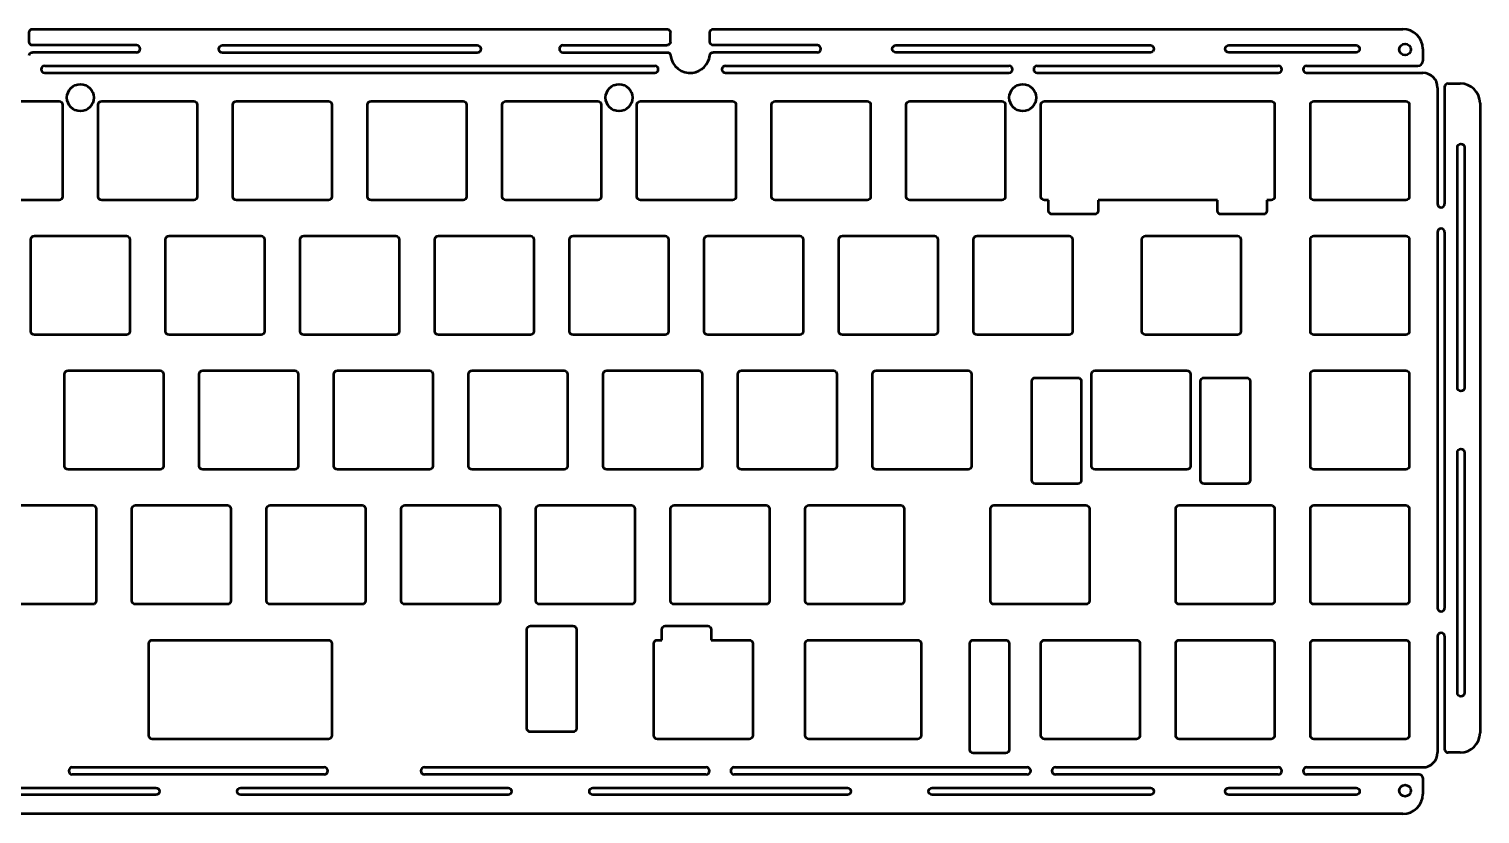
# Model space of a CAD drawing. Header units: millimetres. Extents: x 0 to 320, y 160 to 271.
# Drawn here: x 114.8 to 320, y 159.9 to 270.9 of the extents above; entities that cross this region are included whole.
import ezdxf

# ---------------------------------------------------------------- set-up
doc = ezdxf.new("R2010")
doc.units = ezdxf.units.MM
doc.header["$MEASUREMENT"] = 0
doc.layers.add('Layer 1', color=7, linetype='Continuous', lineweight=0)

# ---------------------------------------------------------------- blocks, each defined once
blk = doc.blocks.new('Block_0')
at = {"layer": 'Layer 1', "color": 7, "lineweight": 50}
for p, q in [((115.31, 270.93), (205.01, 270.93)), ((211.61, 270.93), (309.14, 270.93)), ((114.81, 269.13), (114.81, 270.43)), ((205.51, 269.13), (205.51, 270.43)), ((211.11, 269.13), (211.11, 270.43)), ((130.01, 267.63), (115.29, 267.63)), ((130.01, 268.63), (115.31, 268.63)), ((142.16, 268.63), (160.16, 268.63)), ((178.16, 267.57), (142.16, 267.57)), ((160.16, 268.63), (178.16, 268.63)), ((190.31, 268.63), (205.01, 268.63)), ((190.31, 267.63), (205.04, 267.63)), ((226.31, 267.63), (211.59, 267.63)), ((226.31, 268.63), (211.61, 268.63)), ((237.41, 268.63), (273.41, 268.63)), ((273.41, 267.63), (237.41, 267.63)), ((284.51, 268.63), (302.51, 268.63)), ((302.51, 267.63), (284.51, 267.63)), ((311.94, 268.13), (311.94, 266.43)), ((117.01, 265.73), (203.31, 265.73)), ((213.31, 265.73), (253.41, 265.73)), ((257.41, 265.73), (291.51, 265.73)), ((295.51, 265.73), (311.24, 265.73)), ((117.01, 264.73), (203.31, 264.73)), ((213.31, 264.73), (253.41, 264.73)), ((257.41, 264.73), (291.51, 264.73)), ((295.51, 264.73), (311.94, 264.73)), ((315.04, 262.73), (315.04, 246.21)), ((315.54, 263.23), (317.24, 263.23)), ((106.04, 260.73), (119.04, 260.73)), ((125.09, 260.73), (138.09, 260.73)), ((144.14, 260.73), (157.14, 260.73)), ((163.19, 260.73), (176.19, 260.73)), ((182.24, 260.73), (195.24, 260.73)), ((201.29, 260.73), (214.29, 260.73)), ((220.34, 260.73), (233.34, 260.73)), ((239.39, 260.73), (252.39, 260.73)), ((258.44, 260.73), (290.49, 260.73)), ((296.54, 260.73), (309.54, 260.73)), ((314.04, 262.63), (314.04, 246.21)), ((119.54, 260.23), (119.54, 247.23)), ((124.59, 247.23), (124.59, 260.23)), ((138.59, 260.23), (138.59, 247.23)), ((143.64, 247.23), (143.64, 260.23)), ((157.64, 260.23), (157.64, 247.23)), ((162.69, 247.23), (162.69, 260.23)), ((176.69, 260.23), (176.69, 247.23)), ((181.74, 247.23), (181.74, 260.23)), ((195.74, 260.23), (195.74, 247.23)), ((200.79, 247.23), (200.79, 260.23)), ((214.79, 260.23), (214.79, 247.23)), ((219.84, 247.23), (219.84, 260.23)), ((233.84, 260.23), (233.84, 247.23)), ((238.89, 247.23), (238.89, 260.23)), ((252.89, 260.23), (252.89, 247.23)), ((257.94, 247.23), (257.94, 260.23)), ((290.99, 260.23), (290.99, 247.23)), ((296.04, 247.23), (296.04, 260.23)), ((310.04, 260.23), (310.04, 247.23)), ((320.04, 260.43), (320.04, 171.41)), ((316.84, 220.21), (316.84, 254.21)), ((317.84, 254.21), (317.84, 220.21)), ((119.04, 246.73), (106.04, 246.73)), ((138.09, 246.73), (125.09, 246.73)), ((157.14, 246.73), (144.14, 246.73)), ((176.19, 246.73), (163.19, 246.73)), ((195.24, 246.73), (182.24, 246.73)), ((214.29, 246.73), (201.29, 246.73)), ((233.34, 246.73), (220.34, 246.73)), ((252.39, 246.73), (239.39, 246.73)), ((259.02, 246.73), (258.44, 246.73)), ((259.02, 245.23), (259.02, 246.73)), ((282.9, 246.73), (266.02, 246.73)), ((266.02, 246.73), (266.02, 245.23)), ((282.9, 245.23), (282.9, 246.73)), ((290.49, 246.73), (289.9, 246.73)), ((289.9, 246.73), (289.9, 245.23)), ((309.54, 246.73), (296.54, 246.73)), ((265.52, 244.73), (259.52, 244.73)), ((289.4, 244.73), (283.4, 244.73)), ((314.04, 242.21), (314.04, 189.06)), ((315.04, 242.21), (315.04, 189.06)), ((115.06, 228.18), (115.06, 241.18)), ((115.56, 241.68), (128.56, 241.68)), ((129.06, 241.18), (129.06, 228.18)), ((134.11, 228.18), (134.11, 241.18)), ((134.61, 241.68), (147.61, 241.68)), ((148.11, 241.18), (148.11, 228.18)), ((153.16, 228.18), (153.16, 241.18)), ((153.66, 241.68), (166.66, 241.68)), ((167.16, 241.18), (167.16, 228.18)), ((172.21, 228.18), (172.21, 241.18)), ((172.71, 241.68), (185.71, 241.68)), ((186.21, 241.18), (186.21, 228.18)), ((191.26, 228.18), (191.26, 241.18)), ((191.76, 241.68), (204.76, 241.68)), ((205.26, 241.18), (205.26, 228.18)), ((210.31, 228.18), (210.31, 241.18)), ((210.81, 241.68), (223.81, 241.68)), ((224.31, 241.18), (224.31, 228.18)), ((229.36, 228.18), (229.36, 241.18)), ((229.86, 241.68), (242.86, 241.68)), ((243.36, 241.18), (243.36, 228.18)), ((248.41, 228.18), (248.41, 241.18)), ((248.91, 241.68), (261.91, 241.68)), ((262.41, 241.18), (262.41, 228.18)), ((272.22, 228.18), (272.22, 241.18)), ((272.72, 241.68), (285.72, 241.68)), ((286.22, 241.18), (286.22, 228.18)), ((296.04, 228.18), (296.04, 241.18)), ((296.54, 241.68), (309.54, 241.68)), ((310.04, 241.18), (310.04, 228.18)), ((128.56, 227.68), (115.56, 227.68)), ((147.61, 227.68), (134.61, 227.68)), ((166.66, 227.68), (153.66, 227.68)), ((185.71, 227.68), (172.71, 227.68)), ((204.76, 227.68), (191.76, 227.68)), ((223.81, 227.68), (210.81, 227.68)), ((242.86, 227.68), (229.86, 227.68)), ((261.91, 227.68), (248.91, 227.68)), ((285.72, 227.68), (272.72, 227.68)), ((309.54, 227.68), (296.54, 227.68)), ((119.82, 209.13), (119.82, 222.13)), ((120.32, 222.63), (133.32, 222.63)), ((133.82, 222.13), (133.82, 209.13)), ((138.87, 209.13), (138.87, 222.13)), ((139.37, 222.63), (152.37, 222.63)), ((152.87, 222.13), (152.87, 209.13)), ((157.92, 209.13), (157.92, 222.13)), ((158.42, 222.63), (171.42, 222.63)), ((171.92, 222.13), (171.92, 209.13)), ((176.97, 209.13), (176.97, 222.13)), ((177.47, 222.63), (190.47, 222.63)), ((190.97, 222.13), (190.97, 209.13)), ((196.02, 209.13), (196.02, 222.13)), ((196.52, 222.63), (209.52, 222.63)), ((210.02, 222.13), (210.02, 209.13)), ((215.07, 209.13), (215.07, 222.13)), ((215.57, 222.63), (228.57, 222.63)), ((229.07, 222.13), (229.07, 209.13)), ((234.12, 209.13), (234.12, 222.13)), ((234.62, 222.63), (247.62, 222.63)), ((248.12, 222.13), (248.12, 209.13)), ((265.08, 209.13), (265.08, 222.13)), ((265.58, 222.63), (278.58, 222.63)), ((279.08, 222.13), (279.08, 209.13)), ((296.04, 209.13), (296.04, 222.13)), ((296.54, 222.63), (309.54, 222.63)), ((310.04, 222.13), (310.04, 209.13)), ((256.64, 207.13), (256.64, 221.13)), ((257.14, 221.63), (263.14, 221.63)), ((263.64, 221.13), (263.64, 207.13)), ((280.52, 207.13), (280.52, 221.13)), ((281.02, 221.63), (287.02, 221.63)), ((287.52, 221.13), (287.52, 207.13)), ((316.84, 177.06), (316.84, 211.06)), ((317.84, 211.06), (317.84, 177.06)), ((133.32, 208.63), (120.32, 208.63)), ((152.37, 208.63), (139.37, 208.63)), ((171.42, 208.63), (158.42, 208.63)), ((190.47, 208.63), (177.47, 208.63)), ((209.52, 208.63), (196.52, 208.63)), ((228.57, 208.63), (215.57, 208.63)), ((247.62, 208.63), (234.62, 208.63)), ((278.58, 208.63), (265.58, 208.63)), ((309.54, 208.63), (296.54, 208.63)), ((263.14, 206.63), (257.14, 206.63)), ((287.02, 206.63), (281.02, 206.63)), ((110.8, 203.58), (123.8, 203.58)), ((129.85, 203.58), (142.85, 203.58)), ((148.9, 203.58), (161.9, 203.58)), ((167.95, 203.58), (180.95, 203.58)), ((187, 203.58), (200, 203.58)), ((206.05, 203.58), (219.05, 203.58)), ((225.1, 203.58), (238.1, 203.58)), ((251.29, 203.58), (264.29, 203.58)), ((277.49, 203.58), (290.49, 203.58)), ((296.54, 203.58), (309.54, 203.58)), ((124.3, 203.08), (124.3, 190.08)), ((129.35, 190.08), (129.35, 203.08)), ((143.35, 203.08), (143.35, 190.08)), ((148.4, 190.08), (148.4, 203.08)), ((162.4, 203.08), (162.4, 190.08)), ((167.45, 190.08), (167.45, 203.08)), ((181.45, 203.08), (181.45, 190.08)), ((186.5, 190.08), (186.5, 203.08)), ((200.5, 203.08), (200.5, 190.08)), ((205.55, 190.08), (205.55, 203.08)), ((219.55, 203.08), (219.55, 190.08)), ((224.6, 190.08), (224.6, 203.08)), ((238.6, 203.08), (238.6, 190.08)), ((250.79, 190.08), (250.79, 203.08)), ((264.79, 203.08), (264.79, 190.08)), ((276.99, 190.08), (276.99, 203.08)), ((290.99, 203.08), (290.99, 190.08)), ((296.04, 190.08), (296.04, 203.08)), ((310.04, 203.08), (310.04, 190.08)), ((123.8, 189.58), (110.8, 189.58)), ((142.85, 189.58), (129.85, 189.58)), ((161.9, 189.58), (148.9, 189.58)), ((180.95, 189.58), (167.95, 189.58)), ((200, 189.58), (187, 189.58)), ((219.05, 189.58), (206.05, 189.58)), ((238.1, 189.58), (225.1, 189.58)), ((264.29, 189.58), (251.29, 189.58)), ((290.49, 189.58), (277.49, 189.58)), ((309.54, 189.58), (296.54, 189.58)), ((185.23, 172.03), (185.23, 186.03)), ((185.73, 186.53), (191.73, 186.53)), ((192.23, 186.03), (192.23, 172.03)), ((204.29, 184.53), (204.29, 186.03)), ((204.79, 186.53), (210.79, 186.53)), ((211.29, 186.03), (211.29, 184.53)), ((314.04, 185.06), (314.04, 168.63)), ((315.04, 185.06), (315.04, 169.11)), ((131.73, 171.03), (131.73, 184.03)), ((132.23, 184.53), (157.14, 184.53)), ((157.64, 184.03), (157.64, 171.03)), ((203.17, 171.03), (203.17, 184.03)), ((203.67, 184.53), (204.29, 184.53)), ((211.29, 184.53), (216.67, 184.53)), ((217.17, 184.03), (217.17, 171.03)), ((224.6, 171.03), (224.6, 184.03)), ((225.1, 184.53), (240.48, 184.53)), ((240.98, 184.03), (240.98, 171.03)), ((247.86, 169.03), (247.86, 184.03)), ((248.36, 184.53), (252.94, 184.53)), ((253.44, 184.03), (253.44, 169.03)), ((257.94, 171.03), (257.94, 184.03)), ((258.44, 184.53), (271.44, 184.53)), ((271.94, 184.03), (271.94, 171.03)), ((276.99, 171.03), (276.99, 184.03)), ((277.49, 184.53), (290.49, 184.53)), ((290.99, 184.03), (290.99, 171.03)), ((296.04, 171.03), (296.04, 184.03)), ((296.54, 184.53), (309.54, 184.53)), ((310.04, 184.03), (310.04, 171.03)), ((157.14, 170.53), (132.23, 170.53)), ((191.73, 171.53), (185.73, 171.53)), ((216.67, 170.53), (203.67, 170.53)), ((240.48, 170.53), (225.1, 170.53)), ((271.44, 170.53), (258.44, 170.53)), ((290.49, 170.53), (277.49, 170.53)), ((309.54, 170.53), (296.54, 170.53)), ((252.94, 168.53), (248.36, 168.53)), ((317.24, 168.61), (315.54, 168.61)), ((120.91, 166.53), (156.55, 166.53)), ((170.73, 166.53), (210.55, 166.53)), ((214.55, 166.53), (255.98, 166.53)), ((259.98, 166.53), (291.51, 166.53)), ((295.51, 166.53), (311.94, 166.53)), ((156.55, 165.53), (120.91, 165.53)), ((210.55, 165.53), (170.73, 165.53)), ((255.98, 165.53), (214.55, 165.53)), ((291.51, 165.53), (259.98, 165.53)), ((311.44, 165.53), (295.51, 165.53)), ((311.94, 165.03), (311.94, 162.73)), ((94.91, 163.63), (132.73, 163.63)), ((132.73, 162.63), (94.91, 162.63)), ((144.73, 163.63), (182.55, 163.63)), ((182.55, 162.63), (144.73, 162.63)), ((194.55, 163.63), (230.55, 163.63)), ((230.55, 162.63), (194.55, 162.63)), ((242.55, 163.63), (273.41, 163.63)), ((273.41, 162.63), (242.55, 162.63)), ((284.51, 163.63), (302.51, 163.63)), ((302.51, 162.63), (284.51, 162.63)), ((309.14, 159.93), (11.19, 159.93))]:
    blk.add_line(p, q, dxfattribs=at)
for centre, radius in [((309.44, 268.03), 0.814), ((122.06, 261.23), 1.9), ((198.26, 261.23), 1.9), ((255.36, 261.23), 1.9), ((309.44, 163.23), 0.814)]:
    blk.add_circle(centre, radius, dxfattribs=at)
for points in [[(114.81, 270.43), (114.81, 270.71), (115.03, 270.93), (115.31, 270.93)], [(205.01, 270.93), (205.29, 270.93), (205.51, 270.71), (205.51, 270.43)], [(211.11, 270.43), (211.11, 270.71), (211.33, 270.93), (211.61, 270.93)], [(311.94, 268.13), (311.94, 269.68), (310.68, 270.93), (309.14, 270.93)], [(115.31, 268.63), (115.03, 268.63), (114.81, 268.86), (114.81, 269.13)], [(205.51, 269.13), (205.51, 268.86), (205.29, 268.63), (205.01, 268.63)], [(211.61, 268.63), (211.33, 268.63), (211.11, 268.86), (211.11, 269.13)], [(114.79, 267.19), (114.82, 267.44), (115.03, 267.63), (115.29, 267.63)], [(205.04, 267.63), (205.29, 267.63), (205.5, 267.44), (205.53, 267.19)], [(211.09, 267.19), (211.12, 267.44), (211.33, 267.63), (211.59, 267.63)], [(311.24, 265.73), (311.62, 265.73), (311.94, 266.05), (311.94, 266.43)], [(314.04, 262.63), (314.04, 263.79), (313.1, 264.73), (311.94, 264.73)], [(315.54, 263.23), (315.26, 263.23), (315.04, 263.01), (315.04, 262.73)], [(320.04, 260.43), (320.04, 261.98), (318.78, 263.23), (317.24, 263.23)], [(119.04, 260.73), (119.31, 260.73), (119.54, 260.51), (119.54, 260.23)], [(124.59, 260.23), (124.59, 260.51), (124.81, 260.73), (125.09, 260.73)], [(138.09, 260.73), (138.36, 260.73), (138.59, 260.51), (138.59, 260.23)], [(143.64, 260.23), (143.64, 260.51), (143.86, 260.73), (144.14, 260.73)], [(157.14, 260.73), (157.41, 260.73), (157.64, 260.51), (157.64, 260.23)], [(162.69, 260.23), (162.69, 260.51), (162.91, 260.73), (163.19, 260.73)], [(176.19, 260.73), (176.46, 260.73), (176.69, 260.51), (176.69, 260.23)], [(181.74, 260.23), (181.74, 260.51), (181.96, 260.73), (182.24, 260.73)], [(195.24, 260.73), (195.51, 260.73), (195.74, 260.51), (195.74, 260.23)], [(200.79, 260.23), (200.79, 260.51), (201.01, 260.73), (201.29, 260.73)], [(214.29, 260.73), (214.56, 260.73), (214.79, 260.51), (214.79, 260.23)], [(219.84, 260.23), (219.84, 260.51), (220.06, 260.73), (220.34, 260.73)], [(233.34, 260.73), (233.61, 260.73), (233.84, 260.51), (233.84, 260.23)], [(238.89, 260.23), (238.89, 260.51), (239.11, 260.73), (239.39, 260.73)], [(252.39, 260.73), (252.66, 260.73), (252.89, 260.51), (252.89, 260.23)], [(257.94, 260.23), (257.94, 260.51), (258.16, 260.73), (258.44, 260.73)], [(290.49, 260.73), (290.76, 260.73), (290.99, 260.51), (290.99, 260.23)], [(296.04, 260.23), (296.04, 260.51), (296.26, 260.73), (296.54, 260.73)], [(309.54, 260.73), (309.81, 260.73), (310.04, 260.51), (310.04, 260.23)], [(119.54, 247.23), (119.54, 246.96), (119.31, 246.73), (119.04, 246.73)], [(125.09, 246.73), (124.81, 246.73), (124.59, 246.96), (124.59, 247.23)], [(138.59, 247.23), (138.59, 246.96), (138.36, 246.73), (138.09, 246.73)], [(144.14, 246.73), (143.86, 246.73), (143.64, 246.96), (143.64, 247.23)], [(157.64, 247.23), (157.64, 246.96), (157.41, 246.73), (157.14, 246.73)], [(163.19, 246.73), (162.91, 246.73), (162.69, 246.96), (162.69, 247.23)], [(176.69, 247.23), (176.69, 246.96), (176.46, 246.73), (176.19, 246.73)], [(182.24, 246.73), (181.96, 246.73), (181.74, 246.96), (181.74, 247.23)], [(195.74, 247.23), (195.74, 246.96), (195.51, 246.73), (195.24, 246.73)], [(201.29, 246.73), (201.01, 246.73), (200.79, 246.96), (200.79, 247.23)], [(214.79, 247.23), (214.79, 246.96), (214.56, 246.73), (214.29, 246.73)], [(220.34, 246.73), (220.06, 246.73), (219.84, 246.96), (219.84, 247.23)], [(233.84, 247.23), (233.84, 246.96), (233.61, 246.73), (233.34, 246.73)], [(239.39, 246.73), (239.11, 246.73), (238.89, 246.96), (238.89, 247.23)], [(252.89, 247.23), (252.89, 246.96), (252.66, 246.73), (252.39, 246.73)], [(258.44, 246.73), (258.16, 246.73), (257.94, 246.96), (257.94, 247.23)], [(290.99, 247.23), (290.99, 246.96), (290.76, 246.73), (290.49, 246.73)], [(296.54, 246.73), (296.26, 246.73), (296.04, 246.96), (296.04, 247.23)], [(310.04, 247.23), (310.04, 246.96), (309.81, 246.73), (309.54, 246.73)], [(259.52, 244.73), (259.25, 244.73), (259.02, 244.96), (259.02, 245.23)], [(266.02, 245.23), (266.02, 244.96), (265.8, 244.73), (265.52, 244.73)], [(283.4, 244.73), (283.12, 244.73), (282.9, 244.96), (282.9, 245.23)], [(289.9, 245.23), (289.9, 244.96), (289.68, 244.73), (289.4, 244.73)], [(115.06, 241.18), (115.06, 241.46), (115.28, 241.68), (115.56, 241.68)], [(128.56, 241.68), (128.84, 241.68), (129.06, 241.46), (129.06, 241.18)], [(134.11, 241.18), (134.11, 241.46), (134.33, 241.68), (134.61, 241.68)], [(147.61, 241.68), (147.89, 241.68), (148.11, 241.46), (148.11, 241.18)], [(153.16, 241.18), (153.16, 241.46), (153.38, 241.68), (153.66, 241.68)], [(166.66, 241.68), (166.94, 241.68), (167.16, 241.46), (167.16, 241.18)], [(172.21, 241.18), (172.21, 241.46), (172.43, 241.68), (172.71, 241.68)], [(185.71, 241.68), (185.99, 241.68), (186.21, 241.46), (186.21, 241.18)], [(191.26, 241.18), (191.26, 241.46), (191.48, 241.68), (191.76, 241.68)], [(204.76, 241.68), (205.04, 241.68), (205.26, 241.46), (205.26, 241.18)], [(210.31, 241.18), (210.31, 241.46), (210.53, 241.68), (210.81, 241.68)], [(223.81, 241.68), (224.09, 241.68), (224.31, 241.46), (224.31, 241.18)], [(229.36, 241.18), (229.36, 241.46), (229.58, 241.68), (229.86, 241.68)], [(242.86, 241.68), (243.14, 241.68), (243.36, 241.46), (243.36, 241.18)], [(248.41, 241.18), (248.41, 241.46), (248.63, 241.68), (248.91, 241.68)], [(261.91, 241.68), (262.19, 241.68), (262.41, 241.46), (262.41, 241.18)], [(272.22, 241.18), (272.22, 241.46), (272.45, 241.68), (272.72, 241.68)], [(285.72, 241.68), (286, 241.68), (286.22, 241.46), (286.22, 241.18)], [(296.04, 241.18), (296.04, 241.46), (296.26, 241.68), (296.54, 241.68)], [(309.54, 241.68), (309.81, 241.68), (310.04, 241.46), (310.04, 241.18)], [(115.56, 227.68), (115.28, 227.68), (115.06, 227.91), (115.06, 228.18)], [(129.06, 228.18), (129.06, 227.91), (128.84, 227.68), (128.56, 227.68)], [(134.61, 227.68), (134.33, 227.68), (134.11, 227.91), (134.11, 228.18)], [(148.11, 228.18), (148.11, 227.91), (147.89, 227.68), (147.61, 227.68)], [(153.66, 227.68), (153.38, 227.68), (153.16, 227.91), (153.16, 228.18)], [(167.16, 228.18), (167.16, 227.91), (166.94, 227.68), (166.66, 227.68)], [(172.71, 227.68), (172.43, 227.68), (172.21, 227.91), (172.21, 228.18)], [(186.21, 228.18), (186.21, 227.91), (185.99, 227.68), (185.71, 227.68)], [(191.76, 227.68), (191.48, 227.68), (191.26, 227.91), (191.26, 228.18)], [(205.26, 228.18), (205.26, 227.91), (205.04, 227.68), (204.76, 227.68)], [(210.81, 227.68), (210.53, 227.68), (210.31, 227.91), (210.31, 228.18)], [(224.31, 228.18), (224.31, 227.91), (224.09, 227.68), (223.81, 227.68)], [(229.86, 227.68), (229.58, 227.68), (229.36, 227.91), (229.36, 228.18)], [(243.36, 228.18), (243.36, 227.91), (243.14, 227.68), (242.86, 227.68)], [(248.91, 227.68), (248.63, 227.68), (248.41, 227.91), (248.41, 228.18)], [(262.41, 228.18), (262.41, 227.91), (262.19, 227.68), (261.91, 227.68)], [(272.72, 227.68), (272.45, 227.68), (272.22, 227.91), (272.22, 228.18)], [(286.22, 228.18), (286.22, 227.91), (286, 227.68), (285.72, 227.68)], [(296.54, 227.68), (296.26, 227.68), (296.04, 227.91), (296.04, 228.18)], [(310.04, 228.18), (310.04, 227.91), (309.81, 227.68), (309.54, 227.68)], [(119.82, 222.13), (119.82, 222.41), (120.05, 222.63), (120.32, 222.63)], [(133.32, 222.63), (133.6, 222.63), (133.82, 222.41), (133.82, 222.13)], [(138.87, 222.13), (138.87, 222.41), (139.1, 222.63), (139.37, 222.63)], [(152.37, 222.63), (152.65, 222.63), (152.87, 222.41), (152.87, 222.13)], [(157.92, 222.13), (157.92, 222.41), (158.15, 222.63), (158.42, 222.63)], [(171.42, 222.63), (171.7, 222.63), (171.92, 222.41), (171.92, 222.13)], [(176.97, 222.13), (176.97, 222.41), (177.2, 222.63), (177.47, 222.63)], [(190.47, 222.63), (190.75, 222.63), (190.97, 222.41), (190.97, 222.13)], [(196.02, 222.13), (196.02, 222.41), (196.25, 222.63), (196.52, 222.63)], [(209.52, 222.63), (209.8, 222.63), (210.02, 222.41), (210.02, 222.13)], [(215.07, 222.13), (215.07, 222.41), (215.3, 222.63), (215.57, 222.63)], [(228.57, 222.63), (228.85, 222.63), (229.07, 222.41), (229.07, 222.13)], [(234.12, 222.13), (234.12, 222.41), (234.35, 222.63), (234.62, 222.63)], [(247.62, 222.63), (247.9, 222.63), (248.12, 222.41), (248.12, 222.13)], [(265.08, 222.13), (265.08, 222.41), (265.3, 222.63), (265.58, 222.63)], [(278.58, 222.63), (278.86, 222.63), (279.08, 222.41), (279.08, 222.13)], [(296.04, 222.13), (296.04, 222.41), (296.26, 222.63), (296.54, 222.63)], [(309.54, 222.63), (309.81, 222.63), (310.04, 222.41), (310.04, 222.13)], [(256.64, 221.13), (256.64, 221.41), (256.87, 221.63), (257.14, 221.63)], [(263.14, 221.63), (263.42, 221.63), (263.64, 221.41), (263.64, 221.13)], [(280.52, 221.13), (280.52, 221.41), (280.74, 221.63), (281.02, 221.63)], [(287.02, 221.63), (287.29, 221.63), (287.52, 221.41), (287.52, 221.13)], [(120.32, 208.63), (120.05, 208.63), (119.82, 208.86), (119.82, 209.13)], [(133.82, 209.13), (133.82, 208.86), (133.6, 208.63), (133.32, 208.63)], [(139.37, 208.63), (139.1, 208.63), (138.87, 208.86), (138.87, 209.13)], [(152.87, 209.13), (152.87, 208.86), (152.65, 208.63), (152.37, 208.63)], [(158.42, 208.63), (158.15, 208.63), (157.92, 208.86), (157.92, 209.13)], [(171.92, 209.13), (171.92, 208.86), (171.7, 208.63), (171.42, 208.63)], [(177.47, 208.63), (177.2, 208.63), (176.97, 208.86), (176.97, 209.13)], [(190.97, 209.13), (190.97, 208.86), (190.75, 208.63), (190.47, 208.63)], [(196.52, 208.63), (196.25, 208.63), (196.02, 208.86), (196.02, 209.13)], [(210.02, 209.13), (210.02, 208.86), (209.8, 208.63), (209.52, 208.63)], [(215.57, 208.63), (215.3, 208.63), (215.07, 208.86), (215.07, 209.13)], [(229.07, 209.13), (229.07, 208.86), (228.85, 208.63), (228.57, 208.63)], [(234.62, 208.63), (234.35, 208.63), (234.12, 208.86), (234.12, 209.13)], [(248.12, 209.13), (248.12, 208.86), (247.9, 208.63), (247.62, 208.63)], [(265.58, 208.63), (265.3, 208.63), (265.08, 208.86), (265.08, 209.13)], [(279.08, 209.13), (279.08, 208.86), (278.86, 208.63), (278.58, 208.63)], [(296.54, 208.63), (296.26, 208.63), (296.04, 208.86), (296.04, 209.13)], [(310.04, 209.13), (310.04, 208.86), (309.81, 208.63), (309.54, 208.63)], [(257.14, 206.63), (256.87, 206.63), (256.64, 206.86), (256.64, 207.13)], [(263.64, 207.13), (263.64, 206.86), (263.42, 206.63), (263.14, 206.63)], [(281.02, 206.63), (280.74, 206.63), (280.52, 206.86), (280.52, 207.13)], [(287.52, 207.13), (287.52, 206.86), (287.29, 206.63), (287.02, 206.63)], [(123.8, 203.58), (124.07, 203.58), (124.3, 203.36), (124.3, 203.08)], [(129.35, 203.08), (129.35, 203.36), (129.57, 203.58), (129.85, 203.58)], [(142.85, 203.58), (143.12, 203.58), (143.35, 203.36), (143.35, 203.08)], [(148.4, 203.08), (148.4, 203.36), (148.62, 203.58), (148.9, 203.58)], [(161.9, 203.58), (162.17, 203.58), (162.4, 203.36), (162.4, 203.08)], [(167.45, 203.08), (167.45, 203.36), (167.67, 203.58), (167.95, 203.58)], [(180.95, 203.58), (181.22, 203.58), (181.45, 203.36), (181.45, 203.08)], [(186.5, 203.08), (186.5, 203.36), (186.72, 203.58), (187, 203.58)], [(200, 203.58), (200.27, 203.58), (200.5, 203.36), (200.5, 203.08)], [(205.55, 203.08), (205.55, 203.36), (205.77, 203.58), (206.05, 203.58)], [(219.05, 203.58), (219.32, 203.58), (219.55, 203.36), (219.55, 203.08)], [(224.6, 203.08), (224.6, 203.36), (224.82, 203.58), (225.1, 203.58)], [(238.1, 203.58), (238.37, 203.58), (238.6, 203.36), (238.6, 203.08)], [(250.79, 203.08), (250.79, 203.36), (251.02, 203.58), (251.29, 203.58)], [(264.29, 203.58), (264.57, 203.58), (264.79, 203.36), (264.79, 203.08)], [(276.99, 203.08), (276.99, 203.36), (277.21, 203.58), (277.49, 203.58)], [(290.49, 203.58), (290.76, 203.58), (290.99, 203.36), (290.99, 203.08)], [(296.04, 203.08), (296.04, 203.36), (296.26, 203.58), (296.54, 203.58)], [(309.54, 203.58), (309.81, 203.58), (310.04, 203.36), (310.04, 203.08)], [(124.3, 190.08), (124.3, 189.81), (124.07, 189.58), (123.8, 189.58)], [(129.85, 189.58), (129.57, 189.58), (129.35, 189.81), (129.35, 190.08)], [(143.35, 190.08), (143.35, 189.81), (143.12, 189.58), (142.85, 189.58)], [(148.9, 189.58), (148.62, 189.58), (148.4, 189.81), (148.4, 190.08)], [(162.4, 190.08), (162.4, 189.81), (162.17, 189.58), (161.9, 189.58)], [(167.95, 189.58), (167.67, 189.58), (167.45, 189.81), (167.45, 190.08)], [(181.45, 190.08), (181.45, 189.81), (181.22, 189.58), (180.95, 189.58)], [(187, 189.58), (186.72, 189.58), (186.5, 189.81), (186.5, 190.08)], [(200.5, 190.08), (200.5, 189.81), (200.27, 189.58), (200, 189.58)], [(206.05, 189.58), (205.77, 189.58), (205.55, 189.81), (205.55, 190.08)], [(219.55, 190.08), (219.55, 189.81), (219.32, 189.58), (219.05, 189.58)], [(225.1, 189.58), (224.82, 189.58), (224.6, 189.81), (224.6, 190.08)], [(238.6, 190.08), (238.6, 189.81), (238.37, 189.58), (238.1, 189.58)], [(251.29, 189.58), (251.02, 189.58), (250.79, 189.81), (250.79, 190.08)], [(264.79, 190.08), (264.79, 189.81), (264.57, 189.58), (264.29, 189.58)], [(277.49, 189.58), (277.21, 189.58), (276.99, 189.81), (276.99, 190.08)], [(290.99, 190.08), (290.99, 189.81), (290.76, 189.58), (290.49, 189.58)], [(296.54, 189.58), (296.26, 189.58), (296.04, 189.81), (296.04, 190.08)], [(310.04, 190.08), (310.04, 189.81), (309.81, 189.58), (309.54, 189.58)], [(185.23, 186.03), (185.23, 186.31), (185.45, 186.53), (185.73, 186.53)], [(191.73, 186.53), (192.01, 186.53), (192.23, 186.31), (192.23, 186.03)], [(204.29, 186.03), (204.29, 186.31), (204.51, 186.53), (204.79, 186.53)], [(210.79, 186.53), (211.06, 186.53), (211.29, 186.31), (211.29, 186.03)], [(131.73, 184.03), (131.73, 184.31), (131.95, 184.53), (132.23, 184.53)], [(157.14, 184.53), (157.41, 184.53), (157.64, 184.31), (157.64, 184.03)], [(203.17, 184.03), (203.17, 184.31), (203.39, 184.53), (203.67, 184.53)], [(216.67, 184.53), (216.94, 184.53), (217.17, 184.31), (217.17, 184.03)], [(224.6, 184.03), (224.6, 184.31), (224.82, 184.53), (225.1, 184.53)], [(240.48, 184.53), (240.76, 184.53), (240.98, 184.31), (240.98, 184.03)], [(247.86, 184.03), (247.86, 184.31), (248.08, 184.53), (248.36, 184.53)], [(252.94, 184.53), (253.21, 184.53), (253.44, 184.31), (253.44, 184.03)], [(257.94, 184.03), (257.94, 184.31), (258.16, 184.53), (258.44, 184.53)], [(271.44, 184.53), (271.71, 184.53), (271.94, 184.31), (271.94, 184.03)], [(276.99, 184.03), (276.99, 184.31), (277.21, 184.53), (277.49, 184.53)], [(290.49, 184.53), (290.76, 184.53), (290.99, 184.31), (290.99, 184.03)], [(296.04, 184.03), (296.04, 184.31), (296.26, 184.53), (296.54, 184.53)], [(309.54, 184.53), (309.81, 184.53), (310.04, 184.31), (310.04, 184.03)], [(132.23, 170.53), (131.95, 170.53), (131.73, 170.76), (131.73, 171.03)], [(157.64, 171.03), (157.64, 170.76), (157.41, 170.53), (157.14, 170.53)], [(185.73, 171.53), (185.45, 171.53), (185.23, 171.76), (185.23, 172.03)], [(192.23, 172.03), (192.23, 171.76), (192.01, 171.53), (191.73, 171.53)], [(203.67, 170.53), (203.39, 170.53), (203.17, 170.76), (203.17, 171.03)], [(217.17, 171.03), (217.17, 170.76), (216.94, 170.53), (216.67, 170.53)], [(225.1, 170.53), (224.82, 170.53), (224.6, 170.76), (224.6, 171.03)], [(240.98, 171.03), (240.98, 170.76), (240.76, 170.53), (240.48, 170.53)], [(258.44, 170.53), (258.16, 170.53), (257.94, 170.76), (257.94, 171.03)], [(271.94, 171.03), (271.94, 170.76), (271.71, 170.53), (271.44, 170.53)], [(277.49, 170.53), (277.21, 170.53), (276.99, 170.76), (276.99, 171.03)], [(290.99, 171.03), (290.99, 170.76), (290.76, 170.53), (290.49, 170.53)], [(296.54, 170.53), (296.26, 170.53), (296.04, 170.76), (296.04, 171.03)], [(310.04, 171.03), (310.04, 170.76), (309.81, 170.53), (309.54, 170.53)], [(317.24, 168.61), (318.78, 168.61), (320.04, 169.86), (320.04, 171.41)], [(248.36, 168.53), (248.08, 168.53), (247.86, 168.76), (247.86, 169.03)], [(253.44, 169.03), (253.44, 168.76), (253.21, 168.53), (252.94, 168.53)], [(311.94, 166.53), (313.1, 166.53), (314.04, 167.47), (314.04, 168.63)], [(315.04, 169.11), (315.04, 168.83), (315.26, 168.61), (315.54, 168.61)], [(311.94, 165.03), (311.94, 165.31), (311.71, 165.53), (311.44, 165.53)], [(309.14, 159.93), (310.68, 159.93), (311.94, 161.19), (311.94, 162.73)]]:
    blk.add_open_spline(points, degree=3, dxfattribs=at)
for points, knots in [([(130.01, 267.63), (130.29, 267.63), (130.51, 267.86), (130.51, 268.13), (130.51, 268.41), (130.29, 268.63), (130.01, 268.63)], [0, 0, 0, 0, 1, 1, 1, 2, 2, 2, 2]), ([(142.16, 267.57), (141.87, 267.57), (141.63, 267.8), (141.63, 268.1), (141.63, 268.39), (141.87, 268.63), (142.16, 268.63)], [0, 0, 0, 0, 1, 1, 1, 2, 2, 2, 2]), ([(178.16, 268.63), (178.46, 268.63), (178.7, 268.39), (178.7, 268.1), (178.7, 267.8), (178.46, 267.57), (178.16, 267.57)], [0, 0, 0, 0, 1, 1, 1, 2, 2, 2, 2]), ([(190.31, 268.63), (190.03, 268.63), (189.81, 268.41), (189.81, 268.13), (189.81, 267.86), (190.03, 267.63), (190.31, 267.63), (190.31, 267.63), (190.31, 267.63), (190.31, 267.63)], [0, 0, 0, 0, 1, 1, 1, 2, 2, 2, 3, 3, 3, 3]), ([(205.53, 267.19), (205.72, 265.66), (207.12, 264.57), (208.65, 264.75), (209.93, 264.91), (210.93, 265.92), (211.09, 267.19)], [0, 0, 0, 0, 1, 1, 1, 2, 2, 2, 2]), ([(226.31, 267.63), (226.59, 267.63), (226.81, 267.86), (226.81, 268.13), (226.81, 268.41), (226.59, 268.63), (226.31, 268.63)], [0, 0, 0, 0, 1, 1, 1, 2, 2, 2, 2]), ([(237.41, 267.63), (237.13, 267.63), (236.91, 267.86), (236.91, 268.13), (236.91, 268.41), (237.13, 268.63), (237.41, 268.63)], [0, 0, 0, 0, 1, 1, 1, 2, 2, 2, 2]), ([(273.41, 268.63), (273.41, 268.63), (273.41, 268.63), (273.41, 268.63), (273.69, 268.63), (273.91, 268.41), (273.91, 268.13), (273.91, 267.86), (273.69, 267.63), (273.41, 267.63)], [0, 0, 0, 0, 1, 1, 1, 2, 2, 2, 3, 3, 3, 3]), ([(284.51, 267.63), (284.23, 267.63), (284.01, 267.86), (284.01, 268.13), (284.01, 268.41), (284.23, 268.63), (284.51, 268.63)], [0, 0, 0, 0, 1, 1, 1, 2, 2, 2, 2]), ([(302.51, 268.63), (302.51, 268.63), (302.51, 268.63), (302.51, 268.63), (302.79, 268.63), (303.01, 268.41), (303.01, 268.13), (303.01, 267.86), (302.79, 267.63), (302.51, 267.63)], [0, 0, 0, 0, 1, 1, 1, 2, 2, 2, 3, 3, 3, 3]), ([(117.01, 265.73), (116.73, 265.73), (116.51, 265.51), (116.51, 265.23), (116.51, 264.96), (116.73, 264.73), (117.01, 264.73)], [0, 0, 0, 0, 1, 1, 1, 2, 2, 2, 2]), ([(203.31, 264.73), (203.59, 264.73), (203.81, 264.96), (203.81, 265.23), (203.81, 265.51), (203.59, 265.73), (203.31, 265.73), (203.31, 265.73), (203.31, 265.73), (203.31, 265.73)], [0, 0, 0, 0, 1, 1, 1, 2, 2, 2, 3, 3, 3, 3]), ([(213.31, 265.73), (213.03, 265.73), (212.81, 265.51), (212.81, 265.23), (212.81, 264.96), (213.03, 264.73), (213.31, 264.73), (213.31, 264.73), (213.31, 264.73), (213.31, 264.73)], [0, 0, 0, 0, 1, 1, 1, 2, 2, 2, 3, 3, 3, 3]), ([(253.41, 264.73), (253.69, 264.73), (253.91, 264.96), (253.91, 265.23), (253.91, 265.51), (253.69, 265.73), (253.41, 265.73), (253.41, 265.73), (253.41, 265.73), (253.41, 265.73)], [0, 0, 0, 0, 1, 1, 1, 2, 2, 2, 3, 3, 3, 3]), ([(257.41, 265.73), (257.13, 265.73), (256.91, 265.51), (256.91, 265.23), (256.91, 264.96), (257.13, 264.73), (257.41, 264.73), (257.41, 264.73), (257.41, 264.73), (257.41, 264.73)], [0, 0, 0, 0, 1, 1, 1, 2, 2, 2, 3, 3, 3, 3]), ([(291.51, 264.73), (291.79, 264.73), (292.01, 264.96), (292.01, 265.23), (292.01, 265.51), (291.79, 265.73), (291.51, 265.73)], [0, 0, 0, 0, 1, 1, 1, 2, 2, 2, 2]), ([(295.51, 265.73), (295.23, 265.73), (295.01, 265.51), (295.01, 265.23), (295.01, 264.96), (295.23, 264.73), (295.51, 264.73), (295.51, 264.73), (295.51, 264.73), (295.51, 264.73)], [0, 0, 0, 0, 1, 1, 1, 2, 2, 2, 3, 3, 3, 3]), ([(316.84, 254.21), (316.84, 254.48), (317.06, 254.71), (317.34, 254.71), (317.61, 254.71), (317.84, 254.48), (317.84, 254.21)], [0, 0, 0, 0, 1, 1, 1, 2, 2, 2, 2]), ([(314.04, 246.21), (314.04, 245.93), (314.26, 245.71), (314.54, 245.71), (314.81, 245.71), (315.04, 245.93), (315.04, 246.21)], [0, 0, 0, 0, 1, 1, 1, 2, 2, 2, 2]), ([(315.04, 242.21), (315.04, 242.48), (314.81, 242.71), (314.54, 242.71), (314.26, 242.71), (314.04, 242.48), (314.04, 242.21)], [0, 0, 0, 0, 1, 1, 1, 2, 2, 2, 2]), ([(317.84, 220.21), (317.84, 219.93), (317.61, 219.71), (317.34, 219.71), (317.06, 219.71), (316.84, 219.93), (316.84, 220.21)], [0, 0, 0, 0, 1, 1, 1, 2, 2, 2, 2]), ([(316.84, 211.06), (316.84, 211.33), (317.06, 211.56), (317.34, 211.56), (317.61, 211.56), (317.84, 211.33), (317.84, 211.06)], [0, 0, 0, 0, 1, 1, 1, 2, 2, 2, 2]), ([(314.04, 189.06), (314.04, 188.78), (314.26, 188.56), (314.54, 188.56), (314.81, 188.56), (315.04, 188.78), (315.04, 189.06), (315.04, 189.06), (315.04, 189.06), (315.04, 189.06)], [0, 0, 0, 0, 1, 1, 1, 2, 2, 2, 3, 3, 3, 3]), ([(315.04, 185.06), (315.04, 185.33), (314.81, 185.56), (314.54, 185.56), (314.26, 185.56), (314.04, 185.33), (314.04, 185.06)], [0, 0, 0, 0, 1, 1, 1, 2, 2, 2, 2]), ([(317.84, 177.06), (317.84, 177.06), (317.84, 177.06), (317.84, 177.06), (317.84, 176.78), (317.61, 176.56), (317.34, 176.56), (317.06, 176.56), (316.84, 176.78), (316.84, 177.06)], [0, 0, 0, 0, 1, 1, 1, 2, 2, 2, 3, 3, 3, 3]), ([(120.91, 166.53), (120.63, 166.53), (120.41, 166.31), (120.41, 166.03), (120.41, 165.76), (120.63, 165.53), (120.91, 165.53), (120.91, 165.53), (120.91, 165.53), (120.91, 165.53)], [0, 0, 0, 0, 1, 1, 1, 2, 2, 2, 3, 3, 3, 3]), ([(156.55, 165.53), (156.82, 165.53), (157.05, 165.76), (157.05, 166.03), (157.05, 166.31), (156.82, 166.53), (156.55, 166.53), (156.55, 166.53), (156.55, 166.53), (156.55, 166.53)], [0, 0, 0, 0, 1, 1, 1, 2, 2, 2, 3, 3, 3, 3]), ([(170.73, 166.53), (170.45, 166.53), (170.23, 166.31), (170.23, 166.03), (170.23, 165.76), (170.45, 165.53), (170.73, 165.53), (170.73, 165.53), (170.73, 165.53), (170.73, 165.53)], [0, 0, 0, 0, 1, 1, 1, 2, 2, 2, 3, 3, 3, 3]), ([(210.55, 165.53), (210.82, 165.53), (211.05, 165.76), (211.05, 166.03), (211.05, 166.31), (210.82, 166.53), (210.55, 166.53)], [0, 0, 0, 0, 1, 1, 1, 2, 2, 2, 2]), ([(214.55, 166.53), (214.27, 166.53), (214.05, 166.31), (214.05, 166.03), (214.05, 165.76), (214.27, 165.53), (214.55, 165.53), (214.55, 165.53), (214.55, 165.53), (214.55, 165.53)], [0, 0, 0, 0, 1, 1, 1, 2, 2, 2, 3, 3, 3, 3]), ([(255.98, 165.53), (256.26, 165.53), (256.48, 165.76), (256.48, 166.03), (256.48, 166.31), (256.26, 166.53), (255.98, 166.53)], [0, 0, 0, 0, 1, 1, 1, 2, 2, 2, 2]), ([(259.98, 166.53), (259.7, 166.53), (259.48, 166.31), (259.48, 166.03), (259.48, 165.76), (259.7, 165.53), (259.98, 165.53), (259.98, 165.53), (259.98, 165.53), (259.98, 165.53)], [0, 0, 0, 0, 1, 1, 1, 2, 2, 2, 3, 3, 3, 3]), ([(291.51, 165.53), (291.79, 165.53), (292.01, 165.76), (292.01, 166.03), (292.01, 166.31), (291.79, 166.53), (291.51, 166.53)], [0, 0, 0, 0, 1, 1, 1, 2, 2, 2, 2]), ([(295.51, 166.53), (295.23, 166.53), (295.01, 166.31), (295.01, 166.03), (295.01, 165.76), (295.23, 165.53), (295.51, 165.53), (295.51, 165.53), (295.51, 165.53), (295.51, 165.53)], [0, 0, 0, 0, 1, 1, 1, 2, 2, 2, 3, 3, 3, 3]), ([(132.73, 163.63), (133.01, 163.63), (133.23, 163.41), (133.23, 163.13), (133.23, 162.86), (133.01, 162.63), (132.73, 162.63)], [0, 0, 0, 0, 1, 1, 1, 2, 2, 2, 2]), ([(144.73, 162.63), (144.73, 162.63), (144.73, 162.63), (144.73, 162.63), (144.45, 162.63), (144.23, 162.86), (144.23, 163.13), (144.23, 163.41), (144.45, 163.63), (144.73, 163.63)], [0, 0, 0, 0, 1, 1, 1, 2, 2, 2, 3, 3, 3, 3]), ([(182.55, 163.63), (182.82, 163.63), (183.05, 163.41), (183.05, 163.13), (183.05, 162.86), (182.82, 162.63), (182.55, 162.63)], [0, 0, 0, 0, 1, 1, 1, 2, 2, 2, 2]), ([(194.55, 162.63), (194.27, 162.63), (194.05, 162.86), (194.05, 163.13), (194.05, 163.41), (194.27, 163.63), (194.55, 163.63)], [0, 0, 0, 0, 1, 1, 1, 2, 2, 2, 2]), ([(230.55, 163.63), (230.82, 163.63), (231.05, 163.41), (231.05, 163.13), (231.05, 162.86), (230.82, 162.63), (230.55, 162.63)], [0, 0, 0, 0, 1, 1, 1, 2, 2, 2, 2]), ([(242.55, 162.63), (242.55, 162.63), (242.55, 162.63), (242.55, 162.63), (242.27, 162.63), (242.05, 162.86), (242.05, 163.13), (242.05, 163.41), (242.27, 163.63), (242.55, 163.63)], [0, 0, 0, 0, 1, 1, 1, 2, 2, 2, 3, 3, 3, 3]), ([(273.41, 163.63), (273.69, 163.63), (273.91, 163.41), (273.91, 163.13), (273.91, 162.86), (273.69, 162.63), (273.41, 162.63)], [0, 0, 0, 0, 1, 1, 1, 2, 2, 2, 2]), ([(284.51, 162.63), (284.23, 162.63), (284.01, 162.86), (284.01, 163.13), (284.01, 163.41), (284.23, 163.63), (284.51, 163.63)], [0, 0, 0, 0, 1, 1, 1, 2, 2, 2, 2]), ([(302.51, 163.63), (302.51, 163.63), (302.51, 163.63), (302.51, 163.63), (302.79, 163.63), (303.01, 163.41), (303.01, 163.13), (303.01, 162.86), (302.79, 162.63), (302.51, 162.63)], [0, 0, 0, 0, 1, 1, 1, 2, 2, 2, 3, 3, 3, 3])]:
    blk.add_open_spline(points, degree=3, knots=knots, dxfattribs=at)

msp = doc.modelspace()

# ---------------------------------------------------------------- block references
at = {"layer": 'Layer 1'}
msp.add_blockref('Block_0', (0, 0), dxfattribs=at)

doc.saveas('drawing.dxf')
